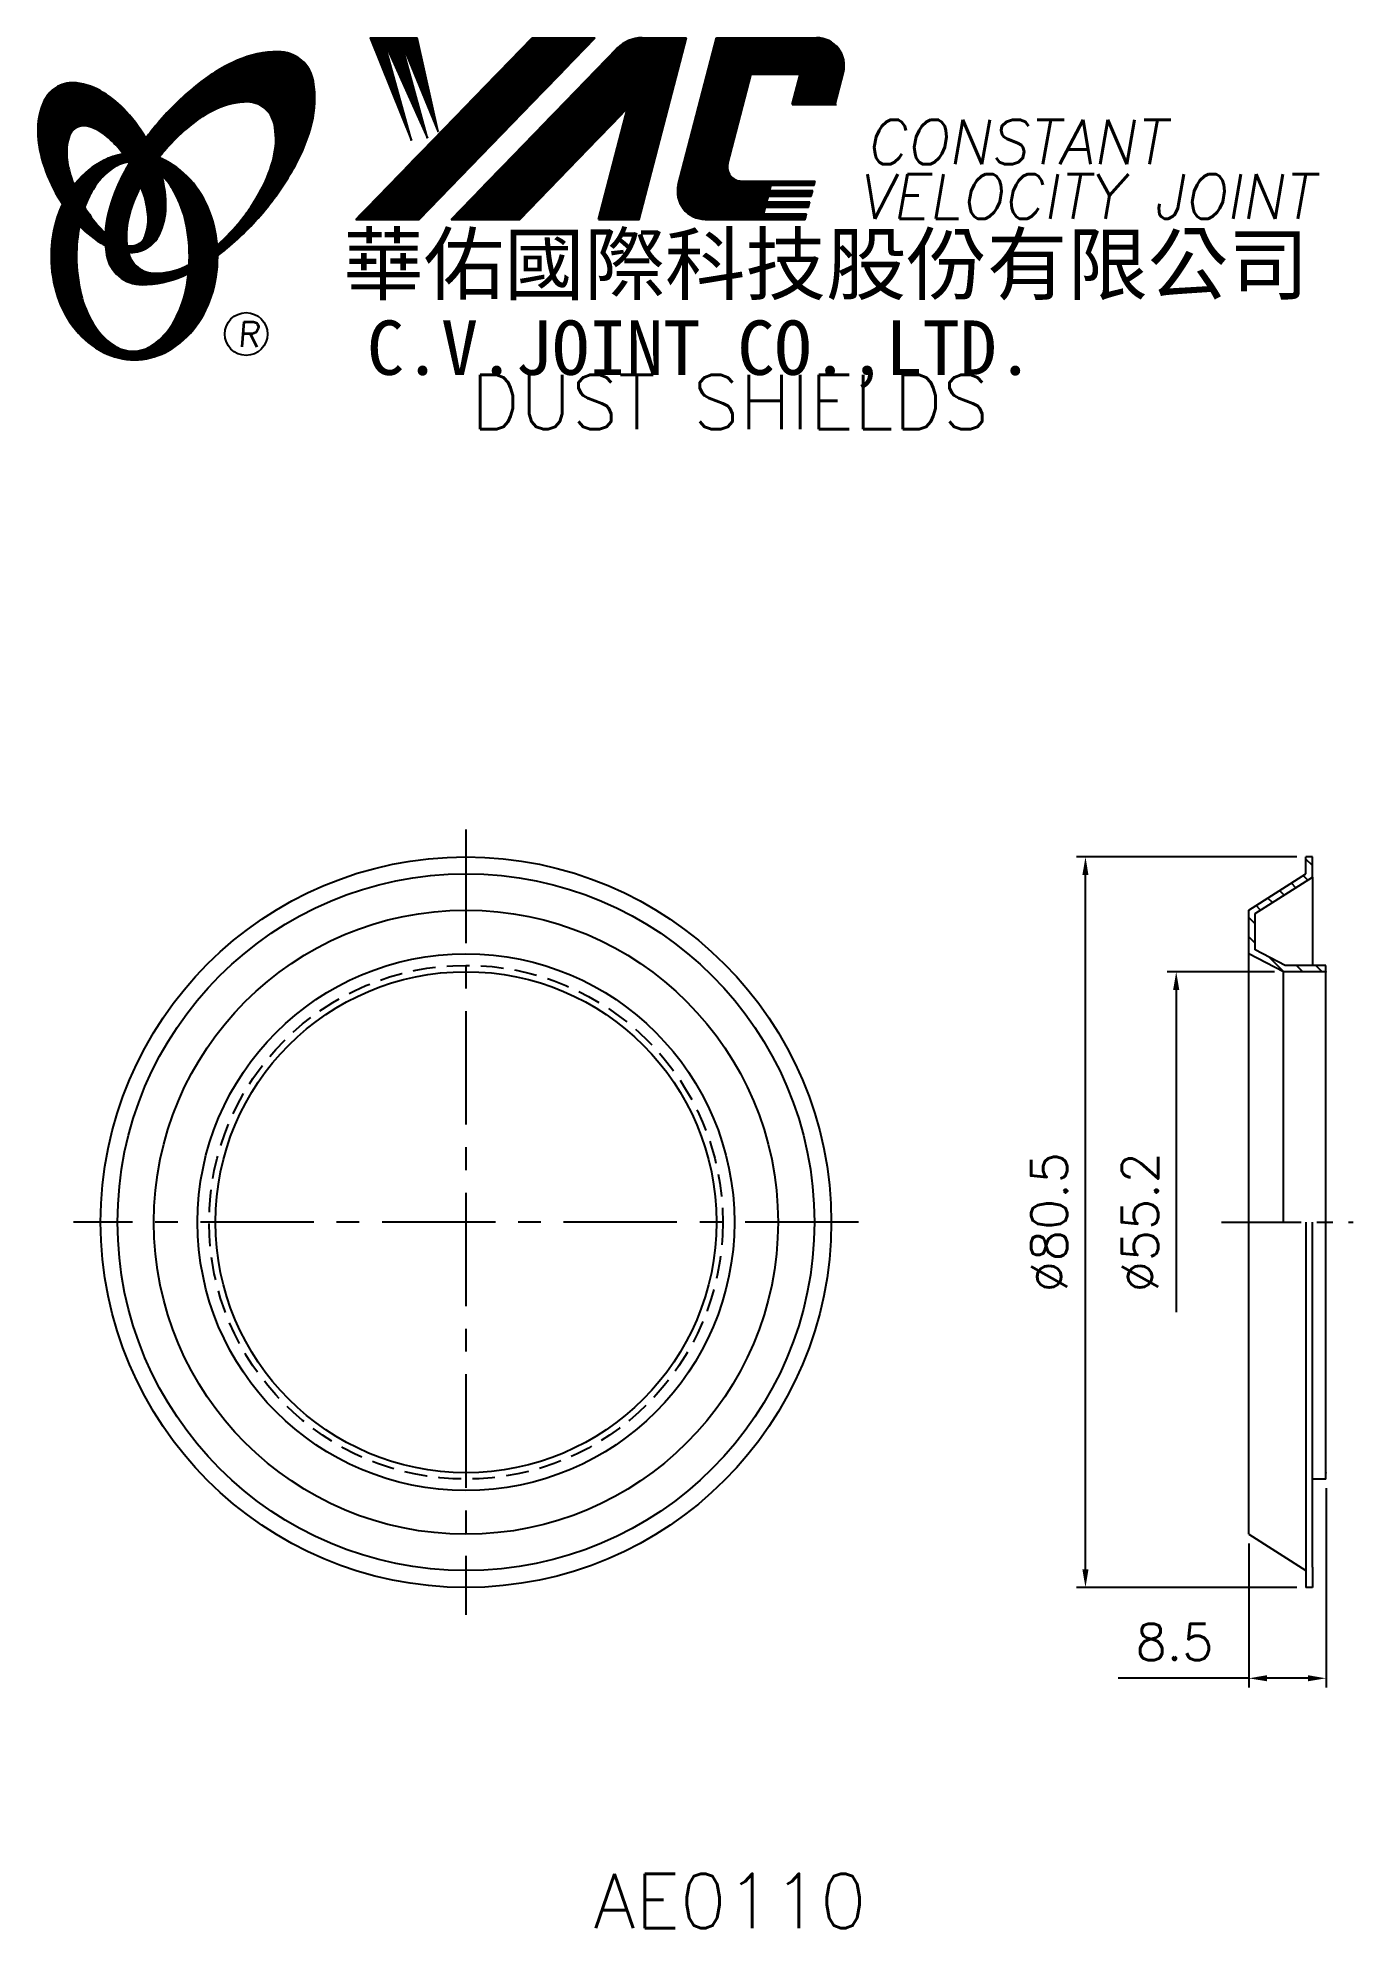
# Model space of a CAD drawing. Extents: x 106 to 251, y 3 to 211.
import ezdxf
from ezdxf.enums import TextEntityAlignment as Align

# ---------------------------------------------------------------- set-up
doc = ezdxf.new("R2010")
doc.units = 0
doc.header["$LTSCALE"] = 10
doc.header["$MEASUREMENT"] = 0
doc.linetypes.add('CENTER', pattern=[2, 1.25, -0.25, 0.25, -0.25])
doc.linetypes.add('HIDDEN', pattern=[0.375, 0.25, -0.125])
doc.layers.get('0').update_dxf_attribs({"linetype": 'CONTINUOUS'})
doc.layers.get('DEFPOINTS').update_dxf_attribs({"linetype": 'CONTINUOUS'})
doc.layers.add('4', color=4, linetype='CONTINUOUS')
doc.styles.add('CHINA', font='KAIU.TTF')
doc.styles.add('ITALICC', font='simplex.shx')
doc.dimstyles.new('STANDARD$0', dxfattribs={"dimtxt": 4, "dimasz": 2, "dimexe": 1, "dimexo": 1, "dimgap": 2, "dimtad": 1, "dimdec": 4, "dimzin": 10, "dimtxsty": 'ITALICC', "dimcen": 2, "dimclrd": 5, "dimclre": 5, "dimclrt": 18, "dimaunit": 1, "dimazin": 3, "dimtp": 0.1, "dimtfac": 0.7, "dimtdec": 4, "dimtmove": 0, "dimatfit": 3, "dimtolj": 1, "dimtzin": 10})
pattern_1 = [(45, (175.518776, -32.638384), (-0.00727476112, 0.00727476112), [])]
pattern_2 = [(45, (6.928231, 3.666026), (-0.00883883476, 0.00883883476), [])]

# ---------------------------------------------------------------- blocks, each defined once
blk = doc.blocks.new('*D14')
at = {"color": 5, "linetype": 'BYBLOCK'}
for p, q in [((242.22, 108.2), (230.39, 108.2)), ((231.39, 106.2), (231.39, 70.7))]:
    blk.add_line(p, q, dxfattribs=at)
blk.add_solid([(231.05, 106.2), (231.72, 106.2), (231.39, 108.2)], dxfattribs=at)
at = {"layer": 'DEFPOINTS', "color": 0, "linetype": 'BYBLOCK'}
for p in [(231.39, 108.2), (243.22, 108.2), (239.39, 53)]:
    blk.add_point(p, dxfattribs=at)
at = {"color": 18, "linetype": 'BYBLOCK', "insert": (227.39, 80.6), "char_height": 4, "attachment_point": 5, "rotation": 90, "style": 'ITALICC'}
blk.add_mtext('\\A1;∅55.2', dxfattribs=at)
blk = doc.blocks.new('*D15')
at = {"color": 5, "linetype": 'BYBLOCK'}
for p, q in [((244.69, 120.85), (220.39, 120.85)), ((221.39, 42.35), (221.39, 118.85)), ((244.69, 40.35), (220.39, 40.35))]:
    blk.add_line(p, q, dxfattribs=at)
for points in [[(221.05, 118.85), (221.72, 118.85), (221.39, 120.85)], [(221.05, 42.35), (221.72, 42.35), (221.39, 40.35)]]:
    blk.add_solid(points, dxfattribs=at)
at = {"layer": 'DEFPOINTS', "color": 0, "linetype": 'BYBLOCK'}
for p in [(221.39, 120.85), (245.69, 120.85), (245.69, 40.35)]:
    blk.add_point(p, dxfattribs=at)
at = {"color": 18, "linetype": 'BYBLOCK', "insert": (217.39, 80.6), "char_height": 4, "attachment_point": 5, "rotation": 90, "style": 'ITALICC'}
blk.add_mtext('\\A1;∅80.5', dxfattribs=at)
blk = doc.blocks.new('*D16')
at = {"color": 5, "linetype": 'BYBLOCK'}
for p, q in [((247.89, 51.3), (247.89, 29.35)), ((239.39, 45.22), (239.39, 29.35)), ((239.39, 30.35), (225, 30.35)), ((245.89, 30.35), (241.39, 30.35))]:
    blk.add_line(p, q, dxfattribs=at)
for points in [[(241.39, 30.69), (241.39, 30.02), (239.39, 30.35)], [(245.89, 30.69), (245.89, 30.02), (247.89, 30.35)]]:
    blk.add_solid(points, dxfattribs=at)
at = {"layer": 'DEFPOINTS', "color": 0, "linetype": 'BYBLOCK'}
for p in [(247.89, 52.3), (239.39, 46.22), (239.39, 30.35)]:
    blk.add_point(p, dxfattribs=at)
at = {"color": 18, "linetype": 'BYBLOCK', "insert": (231.2, 34.35), "char_height": 4, "attachment_point": 5, "style": 'ITALICC'}
blk.add_mtext('\\A1;8.5', dxfattribs=at)

msp = doc.modelspace()

# ---------------------------------------------------------------- hatches: boundary and pattern name
at = {"layer": '4', "linetype": 'CONTINUOUS'}
h = msp.add_hatch(dxfattribs=at)
h.set_pattern_fill('ANSI31', color=5, scale=0.1, style=0)
h.set_pattern_definition(pattern_2)
h.paths.add_polyline_path([(167.38694, 211.09701), (160.42963, 211.09701), (141.01302, 191.09325), (147.97033, 191.09325)])
h.paths.add_polyline_path([(170.93383, 203.33144), (167.75345, 191.09325), (172.23444, 191.09325), (177.43287, 211.09701), (172.53615, 211.09701, 0.202785967), (169.80207, 209.94059), (151.50794, 191.09325), (159.05486, 191.09325)])
h.paths.add_polyline_path([(184.56093, 207.09859), (189.95465, 207.09859), (189.08563, 203.75458), (193.80245, 203.75458), (194.71917, 207.28214, 0.490800957), (191.76897, 211.09701), (180.73466, 211.09701), (176.5276, 194.90812, 0.490800957), (179.4778, 191.09325), (190.51212, 191.09325), (190.66656, 191.68756), (185.94974, 191.68756), (186.14311, 192.43165), (190.85993, 192.43165), (191.01849, 193.04178), (186.30167, 193.04178), (186.46291, 193.66225), (191.17973, 193.66225), (191.33591, 194.26324), (186.61909, 194.26324), (186.7759, 194.86662), (191.49272, 194.86662), (191.60945, 195.31581), (183.4697, 195.31581, -0.490800957), (181.9946, 197.22325)])
h = msp.add_hatch(dxfattribs=at)
h.set_pattern_fill('ANSI31', color=1, scale=0.1, style=0)
h.set_pattern_definition(pattern_2)
h.paths.add_polyline_path([(147.745, 211.09701), (142.56767, 211.09701), (147.13843, 199.79327), (144.0725, 210.75125), (148.90724, 200.02893), (145.95923, 210.75125), (150.08645, 200.7359)])
h = msp.add_hatch(dxfattribs=at)
h.set_pattern_fill('ANSI31', color=5, scale=0.082305, style=0)
h.set_pattern_definition([(45, (6.928231, 3.666026), (-0.00727476112, 0.00727476112), [])])
h.paths.add_polyline_path([(128.9637, 204.03453, -0.172879177), (130.90518, 203.37596, -0.172879177), (131.99247, 201.63791, -0.104527385), (132.02025, 198.30972, -0.065680101), (130.85072, 194.90777, -0.051823203), (128.4103, 191.06538, -0.044272532), (125.73533, 188.23904, -0.020203161), (125.78891, 187.10112, 0.006517006), (126.19346, 187.4132, 0.049863361), (130.74689, 191.82626, 0.049863361), (134.33652, 197.05343, 0.063682799), (136.15757, 201.68077, 0.103597411), (136.34687, 206.26474, 0.177892575), (134.99826, 208.63502, 0.177892575), (132.43587, 209.56835, 0.103597411), (127.94807, 208.6153, 0.063682799), (123.69033, 206.04623, 0.049863361), (119.1369, 201.63317, 0.016070017), (117.8662, 200.02686, -0.007061632), (118.11349, 199.58982, -0.031648676), (119.06607, 197.55325, -0.008069351), (119.49798, 198.11756, -0.051823203), (122.67635, 201.37601, -0.065680101), (125.71828, 203.29637, -0.104527385)])
h.paths.add_polyline_path([(115.88803, 190.87321, -0.065680101), (117.05756, 194.27517, -0.006063428), (117.3015, 194.75018, 0.027613469), (116.57467, 196.33825, 0.017011252), (116.04125, 197.27323, 0.007829282), (115.54726, 196.406, 0.063682799), (113.72622, 191.77866, 0.103597411), (113.53692, 187.19468, 0.177892575), (114.88553, 184.82441, 0.177892575), (117.44792, 183.89108, 0.103597411), (121.93572, 184.84413, 0.008811776), (122.56269, 185.1342, 0.013922709), (122.64001, 186.10401, -0.009086703), (122.19, 185.88657, -0.104527385), (118.94458, 185.1484, -0.172879177), (117.0031, 185.80697, -0.172879177), (115.91581, 187.54502, -0.104527385)])
h = msp.add_hatch(dxfattribs=at)
h.set_pattern_fill('ANSI31', color=3, scale=0.082305, style=0)
h.set_pattern_definition(pattern_1)
h.paths.add_polyline_path([(113.1672, 205.08537, 0.106488277), (110.22532, 206.12394, 0.158297415), (108.13512, 205.72889, 0.158297415), (106.67579, 204.18121, 0.106488277), (105.96497, 201.14344, 0.071723199), (106.38302, 197.83048, 0.058080454), (107.928, 194.0151, 0.058080454), (110.30905, 190.6573, 0.071723199), (112.87429, 188.51955, 0.020895977), (113.41448, 188.21756, -0.030777155), (113.39857, 189.59378, -0.042059526), (112.30221, 190.75654, -0.04691039), (110.68305, 193.23769, -0.04691039), (109.55477, 195.97718, -0.060581117), (109.15267, 198.23924, -0.10187153), (109.46429, 200.32745, -0.185892489), (110.24438, 201.21909, -0.185892489), (111.42102, 201.35721, -0.10187153), (113.31867, 200.43167, -0.060581117), (114.9555, 198.8194, -0.04691039), (116.57467, 196.33825, -0.04691039), (117.70295, 193.59877, -0.060581117), (118.10505, 191.3367, -0.10187153), (117.79343, 189.2485, -0.185892489), (117.01334, 188.35686, -0.185892489), (115.8367, 188.21874, -0.002013383), (115.7959, 188.22936, 0.021593804), (115.91581, 187.54502, 0.006477741), (115.93381, 187.46799, 0.14950097), (117.90637, 187.87602, 0.158297415), (119.3657, 189.42371, 0.106488277), (120.07651, 192.46148, 0.071723199), (119.65847, 195.77444, 0.058080454), (118.11349, 199.58982, 0.058080454), (115.73244, 202.94761, 0.071723199)])
h = msp.add_hatch(dxfattribs=at)
h.set_pattern_fill('ANSI31', color=1, scale=0.082305, style=0)
h.set_pattern_definition(pattern_1)
h.paths.add_polyline_path([(114.26082, 196.76192, -0.120168026), (115.95261, 197.41531, 0.016865385), (115.35285, 198.29805, 0.076648372), (113.19663, 197.57913, 0.104809576), (110.11217, 195.06603, 0.005838257), (109.94523, 194.85383, 0.028089978), (110.68305, 193.23769, 0.014237292), (111.12518, 192.45265, -0.045767751), (112.05036, 194.38949, -0.106890197)])
h.paths.add_polyline_path([(110.22945, 187.0073, -0.048711043), (110.55956, 190.38764, -0.007865741), (110.30905, 190.6573, -0.037695478), (108.67318, 192.77606, 0.03042545), (108.14785, 191.47209, 0.080710289), (107.42241, 187.0073, 0.080710289), (108.14785, 182.54251, 0.089265679), (110.11217, 178.94857, 0.104809576), (113.19663, 176.43547, 0.11926607), (116.60582, 175.61053, 0.11926607), (120.01501, 176.43547, 0.104809576), (123.09947, 178.94857, 0.089265679), (125.06379, 182.54251, 0.080710289), (125.78922, 187.0073, 0.080710289), (125.06379, 191.47209, 0.089265679), (123.09947, 195.06603, 0.104809576), (120.01501, 197.57913, 0.025513357), (119.32178, 197.89188, 0.004818181), (119.06607, 197.55325, -0.023722145), (119.60729, 195.9565, -0.065307489), (120.84247, 194.38949, -0.073950765), (122.15492, 191.19176, -0.060532391), (122.66337, 187.0073, -0.060532391), (122.15492, 182.82284, -0.073950765), (120.84247, 179.62511, -0.106890197), (118.63201, 177.25268, -0.153118262), (116.44641, 176.5673, -0.153118262), (114.26082, 177.25268, -0.106890197), (112.05036, 179.62511, -0.073950765), (110.73791, 182.82284, -0.060532391)])
h = msp.add_hatch(dxfattribs=at)
h.set_pattern_fill('ANSI31', color=5, scale=12, angle=90, style=0)
h.set_pattern_definition([(135, (23.807, -5.4246), (-1.06066, -1.06066), [])])
h.paths.add_polyline_path([(247.8857, 108.20292), (247.8857, 108.90292), (243.3857, 108.90292), (240.0857, 110.60292), (240.0857, 114.60292), (246.3857, 118.60292), (246.3857, 120.85292), (245.6857, 120.85292), (245.6857, 118.98765), (239.3857, 114.98765), (239.3857, 110.1761), (243.216, 108.20292)])

# ---------------------------------------------------------------- linework, layer by layer
at = {"layer": '4', "color": 5, "linetype": 'CONTINUOUS'}
for p, q in [((141.01302, 191.09325), (160.42963, 211.09701)), ((147.97033, 191.09325), (167.38694, 211.09701)), ((160.42963, 211.09701), (167.38694, 211.09701)), ((172.23444, 191.09325), (177.43287, 211.09701)), ((172.53615, 211.09701), (177.43287, 211.09701)), ((176.5276, 194.90812), (180.73466, 211.09701)), ((180.73466, 211.09701), (191.76897, 211.09701)), ((151.50794, 191.09325), (169.80207, 209.94059)), ((181.9946, 197.22325), (184.56093, 207.09859)), ((184.56093, 207.09859), (189.95465, 207.09859)), ((189.08563, 203.75458), (189.95465, 207.09859)), ((193.80245, 203.75458), (194.71917, 207.28214)), ((159.05486, 191.09325), (170.93383, 203.33144)), ((167.75345, 191.09325), (170.93383, 203.33144)), ((189.08563, 203.75458), (193.95289, 203.75458)), ((183.4697, 195.31581), (191.60945, 195.31581)), ((186.61909, 194.26324), (186.7759, 194.86662)), ((186.61909, 194.26324), (191.33591, 194.26324)), ((186.7759, 194.86662), (191.49272, 194.86662)), ((191.17973, 193.66225), (191.33591, 194.26324)), ((191.49272, 194.86662), (191.60945, 195.31581)), ((185.94974, 191.68756), (186.14311, 192.43165)), ((185.94974, 191.68756), (190.66656, 191.68756)), ((186.14311, 192.43165), (190.85993, 192.43165)), ((186.30167, 193.04178), (186.46291, 193.66225)), ((186.30167, 193.04178), (191.01849, 193.04178)), ((186.46291, 193.66225), (191.17973, 193.66225)), ((190.51212, 191.09325), (190.66656, 191.68756)), ((190.85993, 192.43165), (191.01849, 193.04178)), ((141.01302, 191.09325), (147.97033, 191.09325)), ((151.50794, 191.09325), (159.05486, 191.09325)), ((167.75345, 191.09325), (172.23444, 191.09325)), ((179.4778, 191.09325), (190.51212, 191.09325))]:
    msp.add_line(p, q, dxfattribs=at)
at = {"layer": '4', "color": 1, "linetype": 'CONTINUOUS'}
for p, q in [((142.56767, 211.09701), (147.13843, 199.79327)), ((142.56767, 211.09701), (147.745, 211.09701)), ((147.13843, 199.79327), (144.0725, 210.75125)), ((144.0725, 210.75125), (148.90724, 200.02893)), ((148.90724, 200.02893), (145.95923, 210.75125)), ((145.95923, 210.75125), (150.08645, 200.7359)), ((150.08645, 200.7359), (147.745, 211.09701))]:
    msp.add_line(p, q, dxfattribs=at)
at = {"layer": '4', "color": 5, "linetype": 'CENTER'}
for p, q in [((153.13575, 123.85292), (153.13575, 37.35292)), ((196.38575, 80.60292), (109.88575, 80.60292))]:
    msp.add_line(p, q, dxfattribs=at)
at = {"layer": '4', "color": 7, "linetype": 'CONTINUOUS'}
for p, q in [((245.6857, 118.98765), (245.6857, 120.85292)), ((246.3857, 120.85292), (245.6857, 120.85292)), ((246.3857, 118.60292), (246.3857, 120.85292)), ((239.3857, 114.98765), (245.6857, 118.98765)), ((240.0857, 114.60292), (246.3857, 118.60292)), ((246.3857, 118.60292), (246.3857, 108.90292)), ((239.3857, 46.21819), (239.3857, 114.98765)), ((240.0857, 110.60292), (240.0857, 114.60292)), ((243.3857, 108.90292), (240.0857, 110.60292)), ((243.216, 108.20292), (239.3857, 110.1761)), ((247.8857, 108.90292), (243.3857, 108.90292)), ((247.8857, 52.30292), (247.8857, 108.90292)), ((243.216, 80.60292), (243.216, 108.20292)), ((247.8857, 108.20292), (243.216, 108.20292)), ((245.6857, 80.60292), (245.6857, 40.35292)), ((246.3857, 42.60292), (246.3857, 80.60292)), ((247.8857, 52.30292), (246.3857, 52.30292)), ((239.3857, 46.21819), (245.6857, 42.21819)), ((246.3857, 42.60292), (246.3857, 40.35292)), ((246.3857, 40.35292), (245.6857, 40.35292))]:
    msp.add_line(p, q, dxfattribs=at)
at = {"layer": '4', "color": 5, "linetype": 'CENTER', "ltscale": 0.7}
msp.add_line((236.3857, 80.60292), (250.8857, 80.60292), dxfattribs=at)
at = {"layer": '4', "color": 5, "linetype": 'CONTINUOUS'}
for points in [[(125.78891, 187.10112, 0.006517006), (126.19346, 187.4132, 0.049863361), (130.74689, 191.82626, 0.049863361), (134.33652, 197.05343, 0.063682799), (136.15757, 201.68077, 0.103597411), (136.34687, 206.26474, 0.177892575), (134.99826, 208.63502, 0.177892575), (132.43587, 209.56835, 0.103597411), (127.94807, 208.6153, 0.063682799), (123.69033, 206.04623, 0.049863361), (119.1369, 201.63317, 0.016070017), (117.8662, 200.02686)], [(125.73533, 188.23904, 0.044272532), (128.4103, 191.06538, 0.051823203), (130.85072, 194.90777, 0.065680101), (132.02025, 198.30972, 0.104527385), (131.99247, 201.63791, 0.172879177), (130.90518, 203.37596, 0.172879177), (128.9637, 204.03453, 0.104527385), (125.71828, 203.29637, 0.065680101), (122.67635, 201.37601, 0.051823203), (119.49798, 198.11756, 0.008069351), (119.06607, 197.55325)], [(116.04125, 197.27323, 0.007829282), (115.54726, 196.406, 0.063682799), (113.72622, 191.77866, 0.103597411), (113.53692, 187.19468, 0.177892575), (114.88553, 184.82441, 0.177892575), (117.44792, 183.89108, 0.103597411), (121.93572, 184.84413, 0.008811776), (122.56269, 185.1342, 0.008811776)], [(117.3015, 194.75018, 0.006063428), (117.05756, 194.27517, 0.065680101), (115.88803, 190.87321, 0.104527385), (115.91581, 187.54502, 0.172879177), (117.0031, 185.80697, 0.172879177), (118.94458, 185.1484, 0.104527385), (122.19, 185.88657, 0.009086703), (122.64001, 186.10401, 0.009086703)]]:
    msp.add_lwpolyline(points, format="xyb", dxfattribs=at)
at = {"layer": '4', "color": 3, "linetype": 'CONTINUOUS'}
for points in [[(115.93381, 187.46799, 0.14950097), (117.90637, 187.87602, 0.158297415), (119.3657, 189.42371, 0.106488277), (120.07651, 192.46148, 0.071723199), (119.65847, 195.77444, 0.058080454), (118.11349, 199.58982, 0.058080454), (115.73244, 202.94761, 0.071723199), (113.1672, 205.08537, 0.106488277), (110.22532, 206.12394, 0.158297415), (108.13512, 205.72889, 0.158297415), (106.67579, 204.18121, 0.106488277), (105.96497, 201.14344, 0.071723199), (106.38302, 197.83048, 0.058080454), (107.928, 194.0151, 0.058080454), (110.30905, 190.6573, 0.071723199), (112.87429, 188.51955, 0.020895977), (113.41448, 188.21756, 0.020895977)], [(115.7959, 188.22936, 0.002013383), (115.8367, 188.21874, 0.185892489), (117.01334, 188.35686, 0.185892489), (117.79343, 189.2485, 0.10187153), (118.10505, 191.3367, 0.060581117), (117.70295, 193.59877, 0.04691039), (116.57467, 196.33825, 0.04691039), (114.9555, 198.8194, 0.060581117), (113.31867, 200.43167, 0.10187153), (111.42102, 201.35721, 0.185892489), (110.24438, 201.21909, 0.185892489), (109.46429, 200.32745, 0.10187153), (109.15267, 198.23924, 0.060581117), (109.55477, 195.97718, 0.04691039), (110.68305, 193.23769, 0.04691039), (112.30221, 190.75654, 0.042059526), (113.39857, 189.59378, 0.042059526)]]:
    msp.add_lwpolyline(points, format="xyb", dxfattribs=at)
at = {"layer": '4', "color": 1, "linetype": 'CONTINUOUS'}
for points in [[(108.67318, 192.77606, 0.03042545), (108.14785, 191.47209, 0.080710289), (107.42241, 187.0073, 0.080710289), (108.14785, 182.54251, 0.089265679), (110.11217, 178.94857, 0.104809576), (113.19663, 176.43547, 0.11926607), (116.60582, 175.61053, 0.11926607), (120.01501, 176.43547, 0.104809576), (123.09947, 178.94857, 0.089265679), (125.06379, 182.54251, 0.080710289), (125.78922, 187.0073, 0.080710289), (125.06379, 191.47209, 0.089265679), (123.09947, 195.06603, 0.104809576), (120.01501, 197.57913, 0.025513357), (119.32178, 197.89188, 0.025513357)], [(115.35285, 198.29805, 0.076648372), (113.19663, 197.57913, 0.104809576), (110.11217, 195.06603, 0.005838257), (109.94523, 194.85383, 0.005838257)], [(110.55956, 190.38764, 0.048711043), (110.22945, 187.0073, 0.060532391), (110.73791, 182.82284, 0.073950765), (112.05036, 179.62511, 0.106890197), (114.26082, 177.25268, 0.153118262), (116.44641, 176.5673, 0.153118262), (118.63201, 177.25268, 0.106890197), (120.84247, 179.62511, 0.073950765), (122.15492, 182.82284, 0.060532391), (122.66337, 187.0073, 0.060532391), (122.15492, 191.19176, 0.073950765), (120.84247, 194.38949, 0.065307489), (119.60729, 195.9565)], [(115.95261, 197.41531, 0.120168026), (114.26082, 196.76192, 0.106890197), (112.05036, 194.38949, 0.045767751), (111.12518, 192.45265, 0.045767751)]]:
    msp.add_lwpolyline(points, format="xyb", dxfattribs=at)
at = {"layer": '4', "color": 5, "linetype": 'CONTINUOUS'}
msp.add_circle((128.91006, 178.46158), 2.35282, dxfattribs=at)
at = {"layer": '4', "color": 7, "linetype": 'CONTINUOUS'}
for radius in [40.25, 38.38473, 34.38473, 29.57318, 27.6]:
    msp.add_circle((153.13575, 80.60292), radius, dxfattribs=at)
at = {"layer": '4', "color": 5, "linetype": 'HIDDEN'}
msp.add_circle((153.13575, 80.60292), 28.3, dxfattribs=at)
at = {"layer": '4', "color": 5, "linetype": 'CONTINUOUS'}
for centre, radius, start, end in [((172.53615, 207.28677), 3.81024, 90, 135.8533387), ((191.76897, 208.04882), 3.04819, 345.4326059, 90), ((183.4697, 196.83991), 1.5241, 165.4326059, 270), ((179.4778, 194.14144), 3.04819, 165.4326059, 270)]:
    msp.add_arc(centre, radius, start, end, dxfattribs=at)
at = {"layer": '4', "color": 7, "linetype": 'CONTINUOUS'}
for p in [(247.8857, 108.20292), (247.8857, 53.00292)]:
    msp.add_point(p, dxfattribs=at)

# ---------------------------------------------------------------- texts
at = {"layer": '4', "color": 5, "linetype": 'CONTINUOUS', "style": 'ITALICC'}
for s, height, oblique, p in [('CONSTANT', 4.9, 10, (197.16183, 197.16372)), ('VELOCITY JOINT', 4.9, 10, (196.28361, 191.16833)), ('R', 2.75625, 5, (127.95137, 177.05198))]:
    msp.add_text(s, height=height, dxfattribs=dict(at, oblique=oblique)).set_placement(p)
at = {"layer": '4', "color": 7, "linetype": 'CONTINUOUS', "style": 'CHINA'}
for s, height, p in [('華佑國際科技股份有限公司', 6.5, (139.59966, 182.9034)), ('C.V.JOINT CO.,LTD.', 6, (142.2283, 173.95718))]:
    msp.add_text(s, height=height, dxfattribs=at).set_placement(p)
at = {"layer": '4', "color": 18, "linetype": 'CONTINUOUS', "style": 'ITALICC'}
for s, p in [('DUST SHIELDS', (182.23102, 167.96436)), ('AE0110', (182.23102, 2.81697))]:
    msp.add_text(s, height=6, dxfattribs=at).set_placement(p, align=Align.CENTER)

# ---------------------------------------------------------------- dimensions: what is measured, and where the dimension line sits
at = {"layer": '4', "color": 7, "linetype": 'CONTINUOUS'}
dim = msp.add_linear_dim(base=(221.38575, 120.85292), p1=(245.6857, 40.35292), p2=(245.6857, 120.85292), angle=90, text='%%C80.5', dimstyle='STANDARD$0', dxfattribs=at)
dim.commit()
dim.dimension.update_dxf_attribs({"geometry": '*D15', "text_midpoint": (217.38575, 80.60292)})
dim = msp.add_linear_dim(base=(231.38575, 108.20292), p1=(239.3857, 53.00292), p2=(243.216, 108.20292), angle=90, text='%%C55.2', dimstyle='STANDARD$0', override={"dimcen": -2, "dimse1": 1, "dimsd1": 1}, dxfattribs=at)
dim.commit()
dim.dimension.update_dxf_attribs({"geometry": '*D14', "text_midpoint": (227.38575, 80.60292)})
dim = msp.add_linear_dim(base=(239.3857, 30.35297), p1=(247.8857, 52.30292), p2=(239.3857, 46.21819), text='8.5', dimstyle='STANDARD$0', dxfattribs=at)
dim.commit()
dim.dimension.update_dxf_attribs({"geometry": '*D16', "text_midpoint": (231.19523, 34.35297)})

doc.saveas('drawing.dxf')
